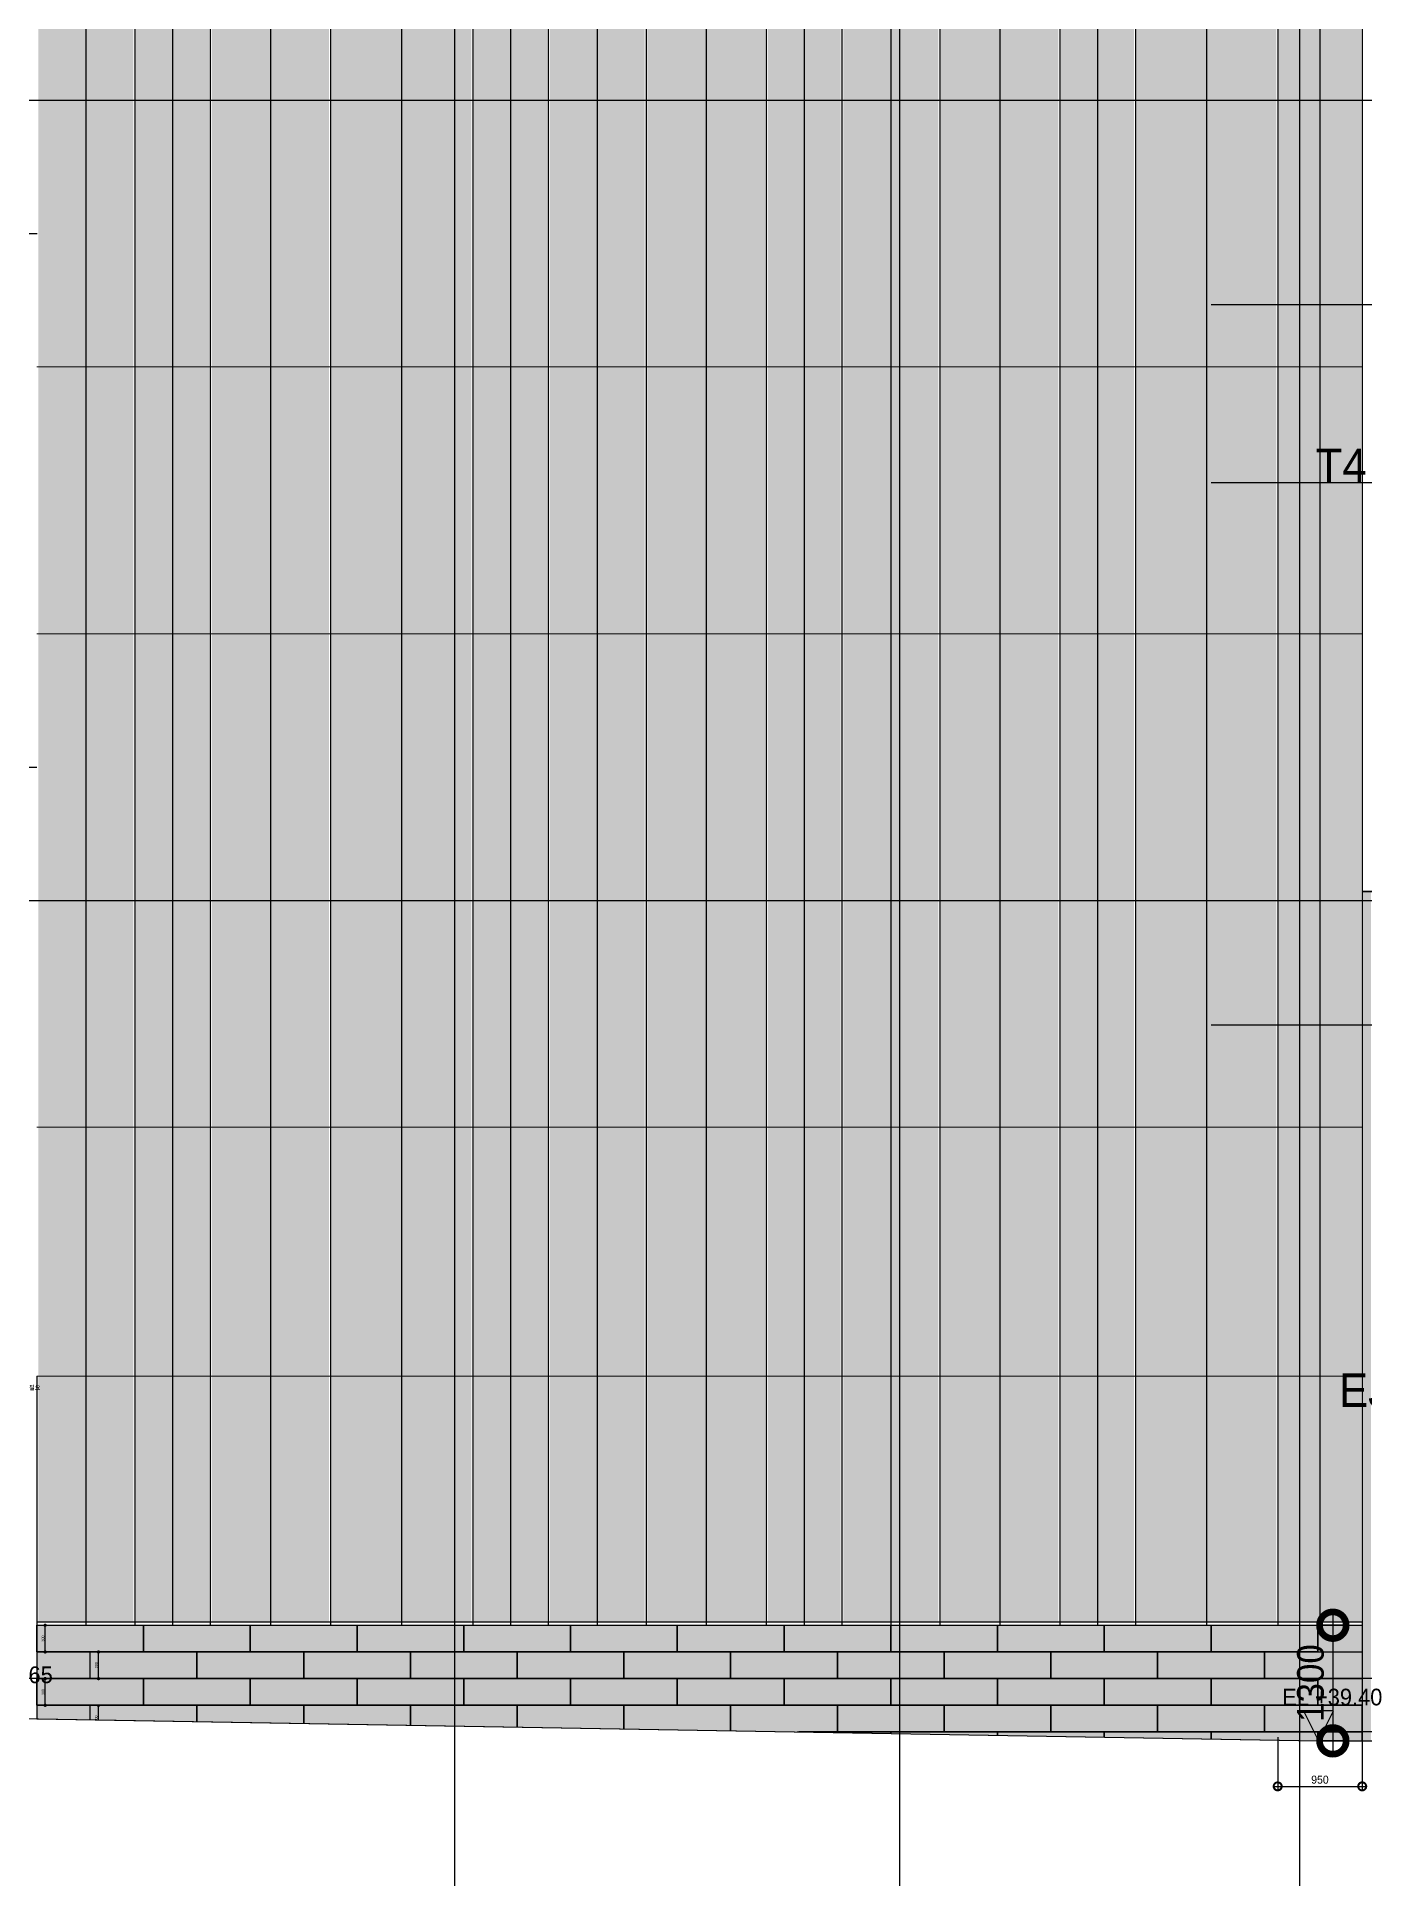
# Model space of a CAD drawing. Extents: x -430745 to 210250, y 0 to 148500.
# Drawn here: x 70895 to 85817, y 35485 to 56191 of the extents above; entities that cross this region are included whole.
import ezdxf
from ezdxf.enums import TextEntityAlignment as Align
from ezdxf.xclip import XClip

# ---------------------------------------------------------------- set-up
doc = ezdxf.new("R2010")
doc.units = 0
doc.header["$LTSCALE"] = 250
doc.header["$MEASUREMENT"] = 0
doc.header["$XCLIPFRAME"] = 2
doc.linetypes.add('ACAD_ISO05W100', pattern=[33, 24, -3, 0, -3, 0, -3])
doc.layers.get('0').update_dxf_attribs({"linetype": 'CONTINUOUS'})
doc.layers.get('Defpoints').update_dxf_attribs({"linetype": 'CONTINUOUS'})
for name, color, linetype in [('# 레벨 계획', 193, 'CONTINUOUS'), ('A-CEN', 1, 'CONTINUOUS'), ('A-DIM', 7, 'CONTINUOUS'), ('A-ELE-2', 2, 'CONTINUOUS'), ('A-ELE-252', 252, 'CONTINUOUS'), ('A-ELE-253', 253, 'CONTINUOUS'), ('A-ELE-7', 7, 'CONTINUOUS'), ('A-ELE-8', 8, 'CONTINUOUS'), ('A-ELE-8 해치', 8, 'CONTINUOUS'), ('A-ELE-8 해치(세로)', 8, 'CONTINUOUS'), ('A-HAT', 8, 'CONTINUOUS'), ('A-SITE', 2, 'ACAD_ISO05W100'), ('A-WIN', 4, 'CONTINUOUS')]:
    doc.layers.add(name, color=color, linetype=linetype)
for name, color, linetype, plot in [('# 장비검토', 3, 'CONTINUOUS', False), ('NOPLOT', 193, 'CONTINUOUS', False), ('NOPLOT-TEXT', 41, 'CONTINUOUS', False)]:
    doc.layers.add(name, color=color, linetype=linetype, plot=plot)
doc.layers.add('A-ELE-9', color=9, linetype='CONTINUOUS', lineweight=5)
doc.styles.add('Gdim', font='')
doc.styles.add('Gtx', font='')
doc.styles.get('Gdim').set_extended_font_data('Dotum')
doc.styles.get('Gtx').set_extended_font_data('Dotum')
doc.dimstyles.new('Gdim100', dxfattribs={"dimscale": 100, "dimtxt": 3, "dimasz": 6, "dimexe": 1.5, "dimexo": 2, "dimgap": 1, "dimtad": 1, "dimdec": 0, "dimzin": 0, "dimdsep": 46, "dimtxsty": 'Gdim', "dimblk": 'DOTSMALL', "dimcen": 1.5, "dimdle": 1.5, "dimclrd": 1, "dimclre": 1, "dimclrt": 256, "dimazin": 0, "dimtfac": 1, "dimtdec": 0, "dimtix": 1, "dimtmove": 2, "dimatfit": 3, "dimldrblk": 'DOTSMALL', "dimfxl": 1.5, "dimtolj": 1, "dimtzin": 0, "dimlwd": -1, "dimlwe": -1, "dimarcsym": 0})
doc.dimstyles.new('Gdim30', dxfattribs={"dimscale": 30, "dimtxt": 3, "dimasz": 6, "dimexe": 1.5, "dimexo": 2, "dimgap": 1, "dimtad": 1, "dimdec": 0, "dimzin": 0, "dimdsep": 46, "dimlunit": 6, "dimtxsty": 'Gdim', "dimblk": 'DOTSMALL', "dimcen": 1.5, "dimdle": 1.5, "dimclrd": 1, "dimclre": 1, "dimclrt": 256, "dimazin": 0, "dimtfac": 1, "dimtdec": 0, "dimtix": 1, "dimtmove": 2, "dimatfit": 3, "dimldrblk": 'DOTSMALL', "dimfxl": 1.5, "dimtolj": 1, "dimtzin": 0, "dimlwd": -1, "dimlwe": -1, "dimarcsym": 1})

# ---------------------------------------------------------------- blocks, each defined once
blk = doc.blocks.new('A-CEN-WEST2')
at = {"layer": 'A-CEN'}
for p, q in [((14291610.5, -438071.4), (14291610.5, -330738.1)), ((14296610.5, -438071.4), (14296610.5, -330738.1)), ((14301110.5, -438071.4, 0), (14301110.5, -330738.1, 0)), ((14240098.5, -403175.9, 0), (14302610.5, -403175.9, 0)), ((14240098.5, -412175.9, 0), (14302610.5, -412175.9, 0)), ((14386647.6, -420925.9, 0), (14240098.5, -420925.9, 0)), ((14386647.6, -421525.9, 0), (14300110.5, -421525.9, 0))]:
    blk.add_line(p, q, dxfattribs=at)
at = {"layer": 'A-CEN', "elevation": 0}
for points in [[(14300110.5, -405475.9), (14386647.6, -405475.9)], [(14300110.5, -407475.9), (14386647.6, -407475.9)], [(14300110.5, -413575.9), (14386647.6, -413575.9)]]:
    blk.add_lwpolyline(points, dxfattribs=at)
blk = doc.blocks.new('_DotSmall')
at = {"color": 0, "linetype": 'ByBlock', "const_width": 0.5}
blk.add_lwpolyline([(-0.0625, 0, 1), (0.0625, 0, 1)], format="xyb", close=True, dxfattribs=at)
blk = doc.blocks.new('*D23')
at = {"layer": 'Defpoints', "color": 0, "transparency": 16777216}
for p in [(84845, 37130, 0), (85795, 37099, 0), (85795, 36517, 0)]:
    blk.add_point(p, dxfattribs=at)
at = {"layer": 'NOPLOT', "color": 1, "transparency": 16777216}
for p, q in [((84845, 37070, 0), (84845, 36472, 0)), ((85795, 37039, 0), (85795, 36472, 0)), ((84800, 36517, 0), (85840, 36517, 0))]:
    blk.add_line(p, q, dxfattribs=at)
at = {"layer": 'NOPLOT', "color": 1, "transparency": 16777216, "xscale": 180, "yscale": 180, "zscale": 180, "rotation": 180}
blk.add_blockref('_DotSmall', (84845, 36517, 0), dxfattribs=at)
at = {"layer": 'NOPLOT', "color": 1, "transparency": 16777216, "xscale": 180, "yscale": 180, "zscale": 180}
blk.add_blockref('_DotSmall', (85795, 36517, 0), dxfattribs=at)
at = {"layer": 'NOPLOT', "transparency": 16777216, "insert": (85320, 36592, 0), "char_height": 90, "attachment_point": 5, "style": 'Gdim'}
blk.add_mtext('\\A1;950', dxfattribs=at)
blk = doc.blocks.new('A$C4f5f1e8d')
at = {"layer": '# 레벨 계획'}
blk.add_lwpolyline([(45063, 600), (45232, 938), (44895, 938), (45063, 600)], dxfattribs=at)
at = {"layer": '# 레벨 계획', "style": 'Gtx'}
for s, p in [('EL +39.65', (29708, 1249)), ('EL +39.40', (44655, 999))]:
    blk.add_text(s, height=187.5, rotation=360, dxfattribs=at).set_placement(p)
blk = doc.blocks.new('*D37')
at = {"layer": 'Defpoints', "color": 0, "transparency": 16777216}
for p in [(85795, 38329), (85465, 37029), (85795, 37029)]:
    blk.add_point(p, dxfattribs=at)
at = {"layer": 'NOPLOT', "color": 1, "transparency": 16777216}
for p, q in [((85595, 38329), (85315, 38329)), ((85465, 38479), (85465, 36879)), ((85595, 37029), (85315, 37029))]:
    blk.add_line(p, q, dxfattribs=at)
at = {"layer": 'NOPLOT', "color": 1, "transparency": 16777216, "xscale": 600, "yscale": 600, "zscale": 600}
for p, rotation in [((85465, 38329), 90), ((85465, 37029), 270)]:
    blk.add_blockref('_DotSmall', p, dxfattribs=dict(at, rotation=rotation))
at = {"layer": 'NOPLOT', "transparency": 16777216, "insert": (85215, 37679), "char_height": 300, "attachment_point": 5, "rotation": 90, "style": 'Gdim'}
blk.add_mtext('\\A1;1300', dxfattribs=at)
blk = doc.blocks.new('A$C19a08a30')
at = {"layer": 'A-HAT'}
h = blk.add_hatch(color=256, dxfattribs=at)
h.dxf.hatch_style = 1
h.set_gradient(color1=(173, 173, 173), color2=(173, 173, 173), tint=1)
h.paths.add_polyline_path([(27665, 40), (28200, 40), (28200, 46450), (27665, 46450)])
h = blk.add_hatch(color=256, dxfattribs=at)
h.dxf.hatch_style = 1
h.set_gradient(color1=(214, 214, 214), color2=(214, 214, 214), rotation=180, tint=1)
h.paths.add_polyline_path([(28200, 40), (28735, 40), (28735, 46450), (28200, 46450)])
h = blk.add_hatch(color=256, dxfattribs=at)
h.dxf.hatch_style = 1
h.set_gradient(color1=(173, 173, 173), color2=(173, 173, 173), tint=1)
h.paths.add_polyline_path([(28765, 40), (29175, 40), (29175, 46450), (28765, 46450)])
h = blk.add_hatch(color=256, dxfattribs=at)
h.dxf.hatch_style = 1
h.set_gradient(color1=(214, 214, 214), color2=(214, 214, 214), rotation=180, tint=1)
h.paths.add_polyline_path([(29175, 40), (29585, 40), (29585, 46450), (29175, 46450)])
h = blk.add_hatch(color=256, dxfattribs=at)
h.dxf.hatch_style = 1
h.set_gradient(color1=(173, 173, 173), color2=(173, 173, 173), tint=1)
h.paths.add_polyline_path([(29615, 40), (30275, 40), (30275, 46450), (29615, 46450)])
h = blk.add_hatch(color=256, dxfattribs=at)
h.dxf.hatch_style = 1
h.set_gradient(color1=(214, 214, 214), color2=(214, 214, 214), rotation=180, tint=1)
h.paths.add_polyline_path([(30275, 40), (30935, 40), (30935, 46450), (30275, 46450)])
h = blk.add_hatch(color=256, dxfattribs=at)
h.dxf.hatch_style = 1
h.set_gradient(color1=(173, 173, 173), color2=(173, 173, 173), tint=1)
h.paths.add_polyline_path([(30965, 40), (31750, 40), (31750, 46450), (30965, 46450)])
h = blk.add_hatch(color=256, dxfattribs=at)
h.dxf.hatch_style = 1
h.set_gradient(color1=(214, 214, 214), color2=(214, 214, 214), rotation=180, tint=1)
h.paths.add_polyline_path([(31750, 40), (32535, 40), (32535, 46450), (31750, 46450)])
h = blk.add_hatch(color=256, dxfattribs=at)
h.dxf.hatch_style = 1
h.set_gradient(color1=(173, 173, 173), color2=(173, 173, 173), tint=1)
h.paths.add_polyline_path([(32565, 40), (32975, 40), (32975, 46450), (32565, 46450)])
h = blk.add_hatch(color=256, dxfattribs=at)
h.dxf.hatch_style = 1
h.set_gradient(color1=(214, 214, 214), color2=(214, 214, 214), rotation=180, tint=1)
h.paths.add_polyline_path([(32975, 40), (33385, 40), (33385, 46450), (32975, 46450)])
h = blk.add_hatch(color=256, dxfattribs=at)
h.dxf.hatch_style = 1
h.set_gradient(color1=(173, 173, 173), color2=(173, 173, 173), tint=1)
h.paths.add_polyline_path([(33415, 40), (33950, 40), (33950, 46450), (33415, 46450)])
h = blk.add_hatch(color=256, dxfattribs=at)
h.dxf.hatch_style = 1
h.set_gradient(color1=(214, 214, 214), color2=(214, 214, 214), rotation=180, tint=1)
h.paths.add_polyline_path([(33950, 40), (34485, 40), (34485, 46450), (33950, 46450)])
h = blk.add_hatch(color=256, dxfattribs=at)
h.dxf.hatch_style = 1
h.set_gradient(color1=(173, 173, 173), color2=(173, 173, 173), tint=1)
h.paths.add_polyline_path([(34515, 40), (35175, 40), (35175, 46450), (34515, 46450)])
h = blk.add_hatch(color=256, dxfattribs=at)
h.dxf.hatch_style = 1
h.set_gradient(color1=(214, 214, 214), color2=(214, 214, 214), rotation=180, tint=1)
h.paths.add_polyline_path([(35175, 40), (35835, 40), (35835, 46450), (35175, 46450)])
h = blk.add_hatch(color=256, dxfattribs=at)
h.dxf.hatch_style = 1
h.set_gradient(color1=(173, 173, 173), color2=(173, 173, 173), tint=1)
h.paths.add_polyline_path([(35865, 40), (36275, 40), (36275, 46450), (35865, 46450)])
h = blk.add_hatch(color=256, dxfattribs=at)
h.dxf.hatch_style = 1
h.set_gradient(color1=(214, 214, 214), color2=(214, 214, 214), rotation=180, tint=1)
h.paths.add_polyline_path([(36275, 40), (36685, 40), (36685, 46450), (36275, 46450)])
h = blk.add_hatch(color=256, dxfattribs=at)
h.dxf.hatch_style = 1
h.set_gradient(color1=(173, 173, 173), color2=(173, 173, 173), tint=1)
h.paths.add_polyline_path([(36715, 40), (37250, 40), (37250, 46450), (36715, 46450)])
h = blk.add_hatch(color=256, dxfattribs=at)
h.dxf.hatch_style = 1
h.set_gradient(color1=(214, 214, 214), color2=(214, 214, 214), rotation=180, tint=1)
h.paths.add_polyline_path([(37250, 40), (37785, 40), (37785, 46450), (37250, 46450)])
h = blk.add_hatch(color=256, dxfattribs=at)
h.dxf.hatch_style = 1
h.set_gradient(color1=(173, 173, 173), color2=(173, 173, 173), tint=1)
h.paths.add_polyline_path([(37815, 40), (38475, 40), (38475, 46450), (37815, 46450)])
h = blk.add_hatch(color=256, dxfattribs=at)
h.dxf.hatch_style = 1
h.set_gradient(color1=(214, 214, 214), color2=(214, 214, 214), rotation=180, tint=1)
h.paths.add_polyline_path([(38475, 40), (39135, 40), (39135, 46450), (38475, 46450)])
h = blk.add_hatch(color=256, dxfattribs=at)
h.dxf.hatch_style = 1
h.set_gradient(color1=(173, 173, 173), color2=(173, 173, 173), tint=1)
h.paths.add_polyline_path([(39165, 40), (39575, 40), (39575, 46450), (39165, 46450)])
h = blk.add_hatch(color=256, dxfattribs=at)
h.dxf.hatch_style = 1
h.set_gradient(color1=(214, 214, 214), color2=(214, 214, 214), rotation=180, tint=1)
h.paths.add_polyline_path([(39575, 40), (39985, 40), (39985, 46450), (39575, 46450)])
h = blk.add_hatch(color=256, dxfattribs=at)
h.dxf.hatch_style = 1
h.set_gradient(color1=(173, 173, 173), color2=(173, 173, 173), tint=1)
h.paths.add_polyline_path([(40015, 40), (40800, 40), (40800, 46450), (40015, 46450)])
h = blk.add_hatch(color=256, dxfattribs=at)
h.dxf.hatch_style = 1
h.set_gradient(color1=(214, 214, 214), color2=(214, 214, 214), rotation=180, tint=1)
h.paths.add_polyline_path([(40800, 40), (41585, 40), (41585, 46450), (40800, 46450)])
h = blk.add_hatch(color=256, dxfattribs=at)
h.dxf.hatch_style = 1
h.set_gradient(color1=(173, 173, 173), color2=(173, 173, 173), tint=1)
h.paths.add_polyline_path([(41615, 40), (42075, 40), (42075, 46450), (41615, 46450)])
h = blk.add_hatch(color=256, dxfattribs=at)
h.dxf.hatch_style = 1
h.set_gradient(color1=(214, 214, 214), color2=(214, 214, 214), rotation=180, tint=1)
h.paths.add_polyline_path([(42075, 40), (42535, 40), (42535, 46450), (42075, 46450)])
at = {"layer": 'A-ELE-7'}
for p, q in [((28200, 46550), (28200, 0)), ((29175, 46550), (29175, 0)), ((30275, 46550), (30275, 0)), ((31750, 46550), (31750, 0)), ((32975, 46550), (32975, 0)), ((33950, 46550), (33950, 0)), ((35175, 46550), (35175, 0)), ((36275, 46550), (36275, 0)), ((37250, 46550), (37250, 0)), ((38475, 46550), (38475, 0)), ((39575, 46550), (39575, 0)), ((40800, 46550), (40800, 0)), ((42075, 46550), (42075, 0)), ((42700, 8250), (42550, 8250))]:
    blk.add_line(p, q, dxfattribs=at)
at = {"layer": 'A-ELE-8'}
for p, q in [((28750, 46550), (28750, 0)), ((29600, 46550), (29600, 0)), ((30950, 46550), (30950, 0)), ((32550, 46550), (32550, 0)), ((33400, 46550), (33400, 0)), ((34500, 46550), (34500, 0)), ((35850, 46550), (35850, 0)), ((36700, 46550), (36700, 0)), ((37800, 46550), (37800, 0)), ((39150, 46550), (39150, 0)), ((40000, 46550), (40000, 0)), ((41600, 46550), (41600, 0)), ((42550, 46550), (42550, 8250))]:
    blk.add_line(p, q, dxfattribs=at)
blk = doc.blocks.new('*D208')
at = {"layer": 'Defpoints', "color": 0, "transparency": 16777216}
for p in [(0, 300), (93, 300), (0, 0)]:
    blk.add_point(p, dxfattribs=at)
at = {"layer": 'NOPLOT', "color": 1, "transparency": 16777216}
for p, q in [((20, 300), (108, 300)), ((93, -15), (93, 315)), ((20, 0), (108, 0))]:
    blk.add_line(p, q, dxfattribs=at)
at = {"layer": 'NOPLOT', "color": 1, "transparency": 16777216, "xscale": 60, "yscale": 60, "zscale": 60}
for p, rotation in [((93, 300), 90), ((93, 0), 270)]:
    blk.add_blockref('_DotSmall', p, dxfattribs=dict(at, rotation=rotation))
at = {"layer": 'NOPLOT', "transparency": 16777216, "insert": (68, 150), "char_height": 30, "attachment_point": 5, "rotation": 90, "style": 'Gdim'}
blk.add_mtext('\\A1;300', dxfattribs=at)
blk = doc.blocks.new('*D210')
at = {"layer": 'Defpoints', "color": 0, "transparency": 16777216}
for p in [(0, 300), (93, 300), (0, 0)]:
    blk.add_point(p, dxfattribs=at)
at = {"layer": 'NOPLOT', "color": 1, "transparency": 16777216}
for p, q in [((20, 300), (108, 300)), ((93, -15), (93, 315)), ((20, 0), (108, 0))]:
    blk.add_line(p, q, dxfattribs=at)
at = {"layer": 'NOPLOT', "color": 1, "transparency": 16777216, "xscale": 60, "yscale": 60, "zscale": 60}
for p, rotation in [((93, 300), 90), ((93, 0), 270)]:
    blk.add_blockref('_DotSmall', p, dxfattribs=dict(at, rotation=rotation))
at = {"layer": 'NOPLOT', "transparency": 16777216, "insert": (68, 150), "char_height": 30, "attachment_point": 5, "rotation": 90, "style": 'Gdim'}
blk.add_mtext('\\A1;300', dxfattribs=at)
blk = doc.blocks.new('*U207')
for p, q in [((0, 0), (0, 300)), ((1200, 0), (1200, 300)), ((2400, 0), (2400, 300)), ((3600, 0), (3600, 300)), ((4800, 0), (4800, 300)), ((6000, 0), (6000, 300)), ((7200, 0), (7200, 300)), ((8400, 0), (8400, 300)), ((9600, 0), (9600, 300)), ((10800, 0), (10800, 300)), ((12000, 0), (12000, 300)), ((13200, 0), (13200, 300)), ((14400, 0), (14400, 300))]:
    blk.add_line(p, q)
at = {"layer": 'NOPLOT'}
for points in [[(0, 300), (1200, 300), (1200, 0), (0, 0)], [(1200, 300), (2400, 300), (2400, 0), (1200, 0)], [(2400, 300), (3600, 300), (3600, 0), (2400, 0)], [(3600, 300), (4800, 300), (4800, 0), (3600, 0)], [(4800, 300), (6000, 300), (6000, 0), (4800, 0)], [(6000, 300), (7200, 300), (7200, 0), (6000, 0)], [(7200, 300), (8400, 300), (8400, 0), (7200, 0)], [(8400, 300), (9600, 300), (9600, 0), (8400, 0)], [(9600, 300), (10800, 300), (10800, 0), (9600, 0)], [(10800, 300), (12000, 300), (12000, 0), (10800, 0)], [(12000, 300), (13200, 300), (13200, 0), (12000, 0)], [(13200, 300), (14400, 300), (14400, 0), (13200, 0)]]:
    blk.add_lwpolyline(points, close=True, dxfattribs=at)
dim = blk.add_linear_dim(base=(93.4, 300), p1=(0, 0), p2=(0, 300), angle=90, dimstyle='Gdim100', override={"dimscale": 10, "dimarcsym": 1}, dxfattribs=at)
dim.commit()
dim.dimension.update_dxf_attribs({"geometry": '*D208', "text_midpoint": (68.4, 150)})
blk = doc.blocks.new('*U209')
for p, q in [((0, 0), (0, 300)), ((1200, 0), (1200, 300)), ((2400, 0), (2400, 300)), ((3600, 0), (3600, 300)), ((4800, 0), (4800, 300)), ((6000, 0), (6000, 300)), ((7200, 0), (7200, 300)), ((8400, 0), (8400, 300)), ((9600, 0), (9600, 300)), ((10800, 0), (10800, 300)), ((12000, 0), (12000, 300)), ((13200, 0), (13200, 300))]:
    blk.add_line(p, q)
at = {"layer": 'NOPLOT'}
for points in [[(0, 300), (1200, 300), (1200, 0), (0, 0)], [(1200, 300), (2400, 300), (2400, 0), (1200, 0)], [(2400, 300), (3600, 300), (3600, 0), (2400, 0)], [(3600, 300), (4800, 300), (4800, 0), (3600, 0)], [(4800, 300), (6000, 300), (6000, 0), (4800, 0)], [(6000, 300), (7200, 300), (7200, 0), (6000, 0)], [(7200, 300), (8400, 300), (8400, 0), (7200, 0)], [(8400, 300), (9600, 300), (9600, 0), (8400, 0)], [(9600, 300), (10800, 300), (10800, 0), (9600, 0)], [(10800, 300), (12000, 300), (12000, 0), (10800, 0)], [(12000, 300), (13200, 300), (13200, 0), (12000, 0)]]:
    blk.add_lwpolyline(points, close=True, dxfattribs=at)
dim = blk.add_linear_dim(base=(93.4, 300), p1=(0, 0), p2=(0, 300), angle=90, dimstyle='Gdim100', override={"dimscale": 10, "dimarcsym": 1}, dxfattribs=at)
dim.commit()
dim.dimension.update_dxf_attribs({"geometry": '*D210', "text_midpoint": (68.4, 150)})

msp = doc.modelspace()

# ---------------------------------------------------------------- hatches: boundary and pattern name
at = {"layer": 'A-ELE-252'}
h = msp.add_hatch(color=256, dxfattribs=at)
h.dxf.hatch_style = 1
h.paths.add_polyline_path([(85895.3, 46578.9), (85795.3, 46578.9), (85795.3, 37030.4), (85895.3, 37027.5)])
at = {"layer": 'A-ELE-253'}
h = msp.add_hatch(dxfattribs=at)
h.set_pattern_fill('AR-CONC', color=256, scale=3)
h.set_pattern_definition([(50, (0, 0), (546.554, -47.8173), [57.15, -628.65]), (355, (0, 0), (-105.7285, 573.17), [45.72, -502.92]), (100.451, (45.55, -4), (440.8275, 525.35), [48.57, -534.27]), (46.1842, (0, 152.4), (813.237, -126.127), [85.725, -942.975]), (96.6356, (67.8, 141.9), (712.213, 742.277), [72.855, -801.405]), (351.184, (0, 152.4), (712.214, 742.275), [68.58, -754.38]), (21, (76.2, 114.3), (454.8446, -306.7966), [57.15, -628.65]), (326, (76.2, 114.3), (185.406, 552.564), [45.72, -502.92]), (71.4514, (114.1, 88.73), (640.2495, 245.7686), [48.57, -534.27]), (37.5, (0, 0), (9.2658, 253.6651), [0, -496.824, 0, -510.54, 0, -504.825]), (7.5, (0, 0), (200.459, 300.5417), [0, -291.084, 0, -485.394, 0, -192.405]), (327.5, (-169.93, 0), (406.7718, -17.18623), [0, -190.5, 0, -594.36, 0, -788.67]), (317.5, (-246.13, 0), (444.3875, 76.2795), [0, -247.65, 0, -394.716, 0, -560.07])])
h.paths.add_polyline_path([(70895.3, 37275.5), (85295.2, 37028.9), (85795.3, 37028.9), (85795.3, 38328.9), (70895.3, 38328.9)])
h.paths.add_polyline_path([(53648, 37428.9), (68895.3, 37280.9), (68895.3, 38328.9), (43445.3, 38328.9), (43445.3, 37428.9)])
at = {"layer": 'A-ELE-8 해치'}
h = msp.add_hatch(dxfattribs=at)
h.set_pattern_fill('_USER', color=256, scale=300, pattern_type=0)
h.set_pattern_definition([(0, (70895.25, 38328.93), (0, 300), [])])
h.paths.add_polyline_path([(68895.3, 38328.9), (43445.3, 38328.9), (43445.3, 37428.9), (53648, 37428.9), (68895.3, 37280.9)])
h.paths.add_polyline_path([(85795.3, 38328.9), (70895.3, 38328.9), (70895.3, 37275.5), (85295.2, 37028.9), (85795.3, 37028.9)])

# ---------------------------------------------------------------- linework, layer by layer
at = {"layer": 'A-ELE-2'}
for p, q in [((85795.3, 46578.9), (116195.3, 46578.9, 0)), ((85795.3, 46578.9), (85795.3, 37028.9)), ((85795.3, 46478.9), (116195.3, 46478.9, 0))]:
    msp.add_line(p, q, dxfattribs=at)
at = {"layer": 'A-ELE-7'}
for p, q in [((70895.3, 41128.9), (70895.3, 37275.5)), ((70895.3, 38368.9), (85795.3, 38368.9)), ((70895.3, 38328.9), (85795.3, 38328.9))]:
    msp.add_line(p, q, dxfattribs=at)
at = {"layer": 'A-ELE-9'}
for p, q in [((70895.3, 55478.9), (85945.3, 55478.9)), ((70895.3, 52478.9), (85795.3, 52478.9)), ((70895.3, 49478.9), (85795.3, 49478.9)), ((70895.3, 46478.9), (85795.3, 46478.9)), ((70895.3, 43928.9), (85795.3, 43928.9)), ((70895.3, 41128.9), (85795.3, 41128.9))]:
    msp.add_line(p, q, dxfattribs=at)
at = {"layer": 'A-SITE', "linetype": 'Continuous', "elevation": 0}
msp.add_lwpolyline([(39095.3, 37428.9), (53648, 37428.9), (69095.2, 37278.9), (70695.2, 37278.9), (85295.2, 37028.9), (85295.2, 37028.9), (94785.3, 37028.9), (94785.3, 36928.9), (106705.3, 36928.9), (106705.3, 37028.9), (116195.3, 37028.9), (131795.2, 37028.9), (143795.3, 37028.9), (143795.3, 37128.9), (145795.3, 37128.9), (145795.3, 37028.9), (147845.3, 37028.9), (149645.3, 36928.9), (175087.2, 36928.9), (182750, 36503.2)], dxfattribs=at)
at = {"layer": 'A-WIN'}
for p, q in [((68900.3, 53978.9), (70900.3, 53978.9)), ((68895.3, 47978.9), (70895.3, 47978.9))]:
    msp.add_line(p, q, dxfattribs=at)

# ---------------------------------------------------------------- block references
at = {"layer": '# 레벨 계획'}
msp.add_blockref('A$C4f5f1e8d', (40241.5, 36428.9), dxfattribs=at)
at = {"layer": 'A-DIM'}
msp.add_blockref('A-CEN-WEST2', (-14216015.2, 458654.8), dxfattribs=at)
at = {"layer": 'A-ELE-8'}
msp.add_blockref('A$C19a08a30', (43245.3, 38328.9), dxfattribs=at)
at = {"layer": 'A-ELE-8 해치(세로)'}
for name, p in [('*U207', (70895.3, 38028.9)), ('*U209', (71495.3, 37728.9)), ('*U207', (70895.3, 37428.9))]:
    msp.add_blockref(name, p, dxfattribs=at)
ref = msp.add_blockref('*U209', (71495.3, 37128.9), dxfattribs=at)
XClip(ref).set_block_clipping_path([(-600, 300), (-600, 146.5744931842), (13809.7296914854, -99.9999999989), (14299.9529609991, -99.9999999989), (14299.9529609991, 300)])
ref = msp.add_blockref('*U207', (70895.3, 36828.9), dxfattribs=at)
XClip(ref).set_block_clipping_path([(0, 600), (0, 446.5744931842), (14409.7296914854, 200.0000000011), (14899.9529609991, 200.0000000011), (14899.9529609991, 600)])

# ---------------------------------------------------------------- texts
at = {"layer": '# 장비검토', "linetype": 'Continuous', "style": 'Gtx'}
msp.add_text('기계검토 배기 0.41㎡이상 필요', height=50, rotation=360, dxfattribs=at).set_placement((70936.2, 40976.3, 0), align=Align.RIGHT)
at = {"layer": 'NOPLOT-TEXT', "linetype": 'Continuous', "style": 'Gtx'}
for s, p in [('T4 AL. 복합판넬', (85272.4, 51371.5)), ('EJ', (85534.1, 40972.3, 0))]:
    msp.add_text(s, height=375, rotation=360, dxfattribs=at).set_placement(p, align=Align.MIDDLE_LEFT)

# ---------------------------------------------------------------- dimensions: what is measured, and where the dimension line sits
at = {"layer": 'NOPLOT'}
dim = msp.add_linear_dim(base=(85464.8, 37028.9), p1=(85795.3, 38328.9), p2=(85795.3, 37028.9), angle=90, dimstyle='Gdim100', dxfattribs=at)
dim.commit()
dim.dimension.update_dxf_attribs({"geometry": '*D37', "text_midpoint": (85214.6, 37678.9)})
dim = msp.add_linear_dim(base=(85795.3, 36517.3, 0), p1=(84845.3, 37130.4, 0), p2=(85795.3, 37098.9, 0), dimstyle='Gdim30', dxfattribs=at)
dim.commit()
dim.dimension.update_dxf_attribs({"geometry": '*D23', "text_midpoint": (85320.3, 36592.3, 0)})

doc.saveas('drawing.dxf')
